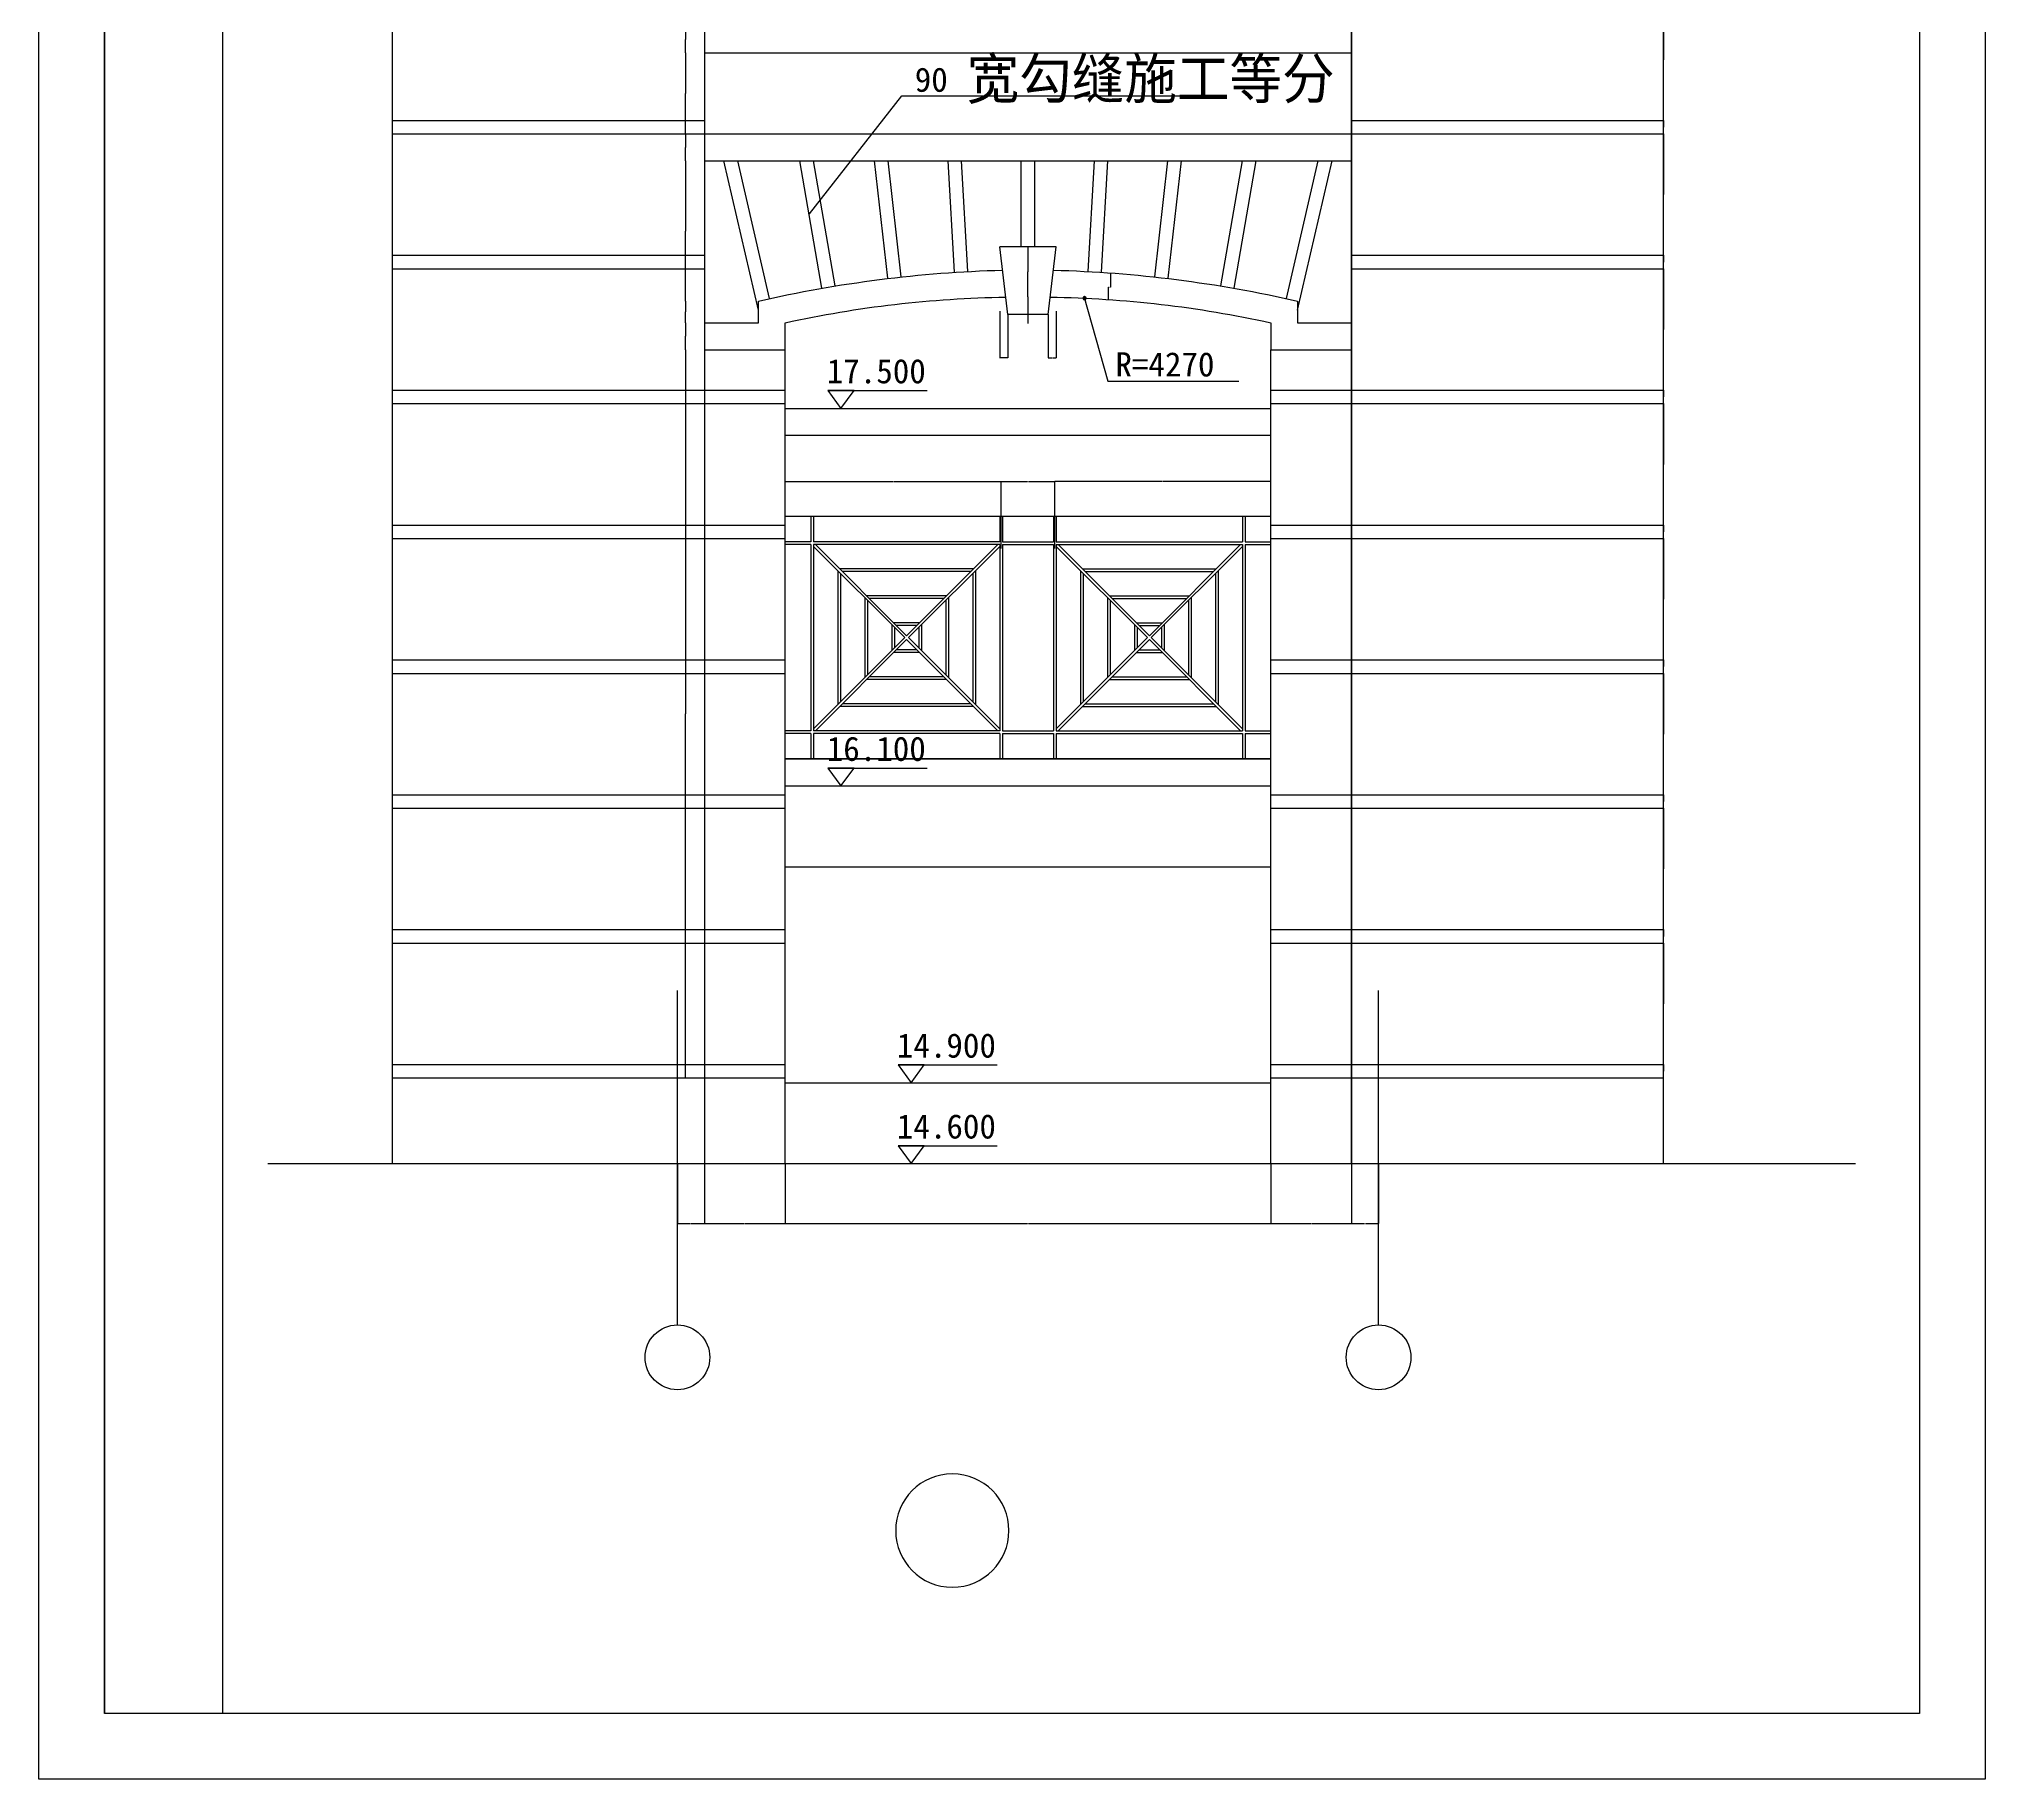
# Model space of a CAD drawing. Header units: metres. Extents: x -2 to 48064, y 0 to 84902.
# Drawn here: x 40847 to 48064, y 65474 to 71925 of the extents above; entities that cross this region are included whole.
import ezdxf

# ---------------------------------------------------------------- set-up
doc = ezdxf.new("R2010")
doc.units = ezdxf.units.M
for name, color, linetype in [('BHATCH', 15, 'Continuous'), ('DIM', 3, 'Continuous'), ('PUB_TEXT', 7, 'Continuous'), ('TK', 143, 'Continuous'), ('WALL', 2, 'Continuous')]:
    doc.layers.add(name, color=color, linetype=linetype)
doc.dimstyles.get("Standard").update_dxf_attribs({"dimtxt": 2.5, "dimasz": 2.5, "dimexe": 1.25, "dimexo": 0.625, "dimtad": 1, "dimcen": 2.5, "dimazin": 3, "dimtfac": 1, "dimtmove": 0, "dimatfit": 3})

# ---------------------------------------------------------------- blocks, each defined once
blk = doc.blocks.new('_INDEX1')
blk.add_lwpolyline([(-0.5, 0, 1), (0.5, 0, 1)], format="xyb", close=True)
blk = doc.blocks.new('*D110')
for p, q in [((43244.73, 71972.77), (43244.73, 71922.77)), ((43244.48, 71922.77), (43244.23, 71922.77)), ((43244.73, 71872.77), (43244.73, 71922.77)), ((43244.73, 71922.77), (43244.73, 71922.77)), ((43244.98, 71922.77), (43245.23, 71922.77))]:
    blk.add_line(p, q)
at = {"layer": 'Defpoints'}
for p in [(43244.73, 71972.77), (43244.73, 71922.77), (43244.73, 71872.77)]:
    blk.add_point(p, dxfattribs=at)
at = {"layer": 'DIM', "insert": (43244.73, 71923.895), "char_height": 1, "attachment_point": 5}
blk.add_mtext('0', dxfattribs=at)
blk = doc.blocks.new('*D111')
for p, q in [((43244.73, 71872.77), (43244.73, 71722.77)), ((43244.48, 71722.77), (43244.23, 71722.77)), ((43244.73, 71572.77), (43244.73, 71722.77)), ((43244.73, 71722.77), (43244.73, 71722.77)), ((43244.98, 71722.77), (43245.23, 71722.77))]:
    blk.add_line(p, q)
at = {"layer": 'Defpoints'}
for p in [(43244.73, 71872.77), (43244.73, 71722.77), (43244.73, 71572.77)]:
    blk.add_point(p, dxfattribs=at)
at = {"layer": 'DIM', "insert": (43244.73, 71723.895), "char_height": 1, "attachment_point": 5}
blk.add_mtext('0', dxfattribs=at)
blk = doc.blocks.new('*D112')
for p, q in [((43244.48, 71522.77), (43244.23, 71522.77)), ((43244.73, 71572.77), (43244.73, 71522.77)), ((43244.73, 71472.77), (43244.73, 71522.77)), ((43244.73, 71522.77), (43244.73, 71522.77)), ((43244.98, 71522.77), (43245.23, 71522.77))]:
    blk.add_line(p, q)
at = {"layer": 'Defpoints'}
for p in [(43244.73, 71572.77), (43244.73, 71522.77), (43244.73, 71472.77)]:
    blk.add_point(p, dxfattribs=at)
at = {"layer": 'DIM', "insert": (43244.73, 71523.895), "char_height": 1, "attachment_point": 5}
blk.add_mtext('0', dxfattribs=at)
blk = doc.blocks.new('*D120')
for p, q in [((46872.03, 71572.77), (46872.03, 71347.77)), ((46871.78, 71347.77), (46871.53, 71347.77)), ((46872.03, 71122.77), (46872.03, 71347.77)), ((46872.03, 71347.77), (46872.03, 71347.77)), ((46872.28, 71347.77), (46872.53, 71347.77))]:
    blk.add_line(p, q)
at = {"layer": 'Defpoints'}
for p in [(46872.03, 71572.77), (46872.03, 71347.77), (46872.03, 71122.77)]:
    blk.add_point(p, dxfattribs=at)
at = {"layer": 'DIM', "insert": (46872.03, 71348.895), "char_height": 1, "attachment_point": 5}
blk.add_mtext('0', dxfattribs=at)
blk = doc.blocks.new('*D121')
for p, q in [((46871.78, 71097.77), (46871.53, 71097.77)), ((46872.03, 71122.77), (46872.03, 71097.77)), ((46872.03, 71072.77), (46872.03, 71097.77)), ((46872.03, 71097.77), (46872.03, 71097.77)), ((46872.28, 71097.77), (46872.53, 71097.77))]:
    blk.add_line(p, q)
at = {"layer": 'Defpoints'}
for p in [(46872.03, 71122.77), (46872.03, 71097.77), (46872.03, 71072.77)]:
    blk.add_point(p, dxfattribs=at)
at = {"layer": 'DIM', "insert": (46872.03, 71098.895), "char_height": 1, "attachment_point": 5}
blk.add_mtext('0', dxfattribs=at)
blk = doc.blocks.new('*D122')
for p, q in [((46871.78, 71597.77), (46871.53, 71597.77)), ((46872.03, 71622.77), (46872.03, 71597.77)), ((46872.03, 71572.77), (46872.03, 71597.77)), ((46872.03, 71597.77), (46872.03, 71597.77)), ((46872.28, 71597.77), (46872.53, 71597.77))]:
    blk.add_line(p, q)
at = {"layer": 'Defpoints'}
for p in [(46872.03, 71622.77), (46872.03, 71597.77), (46872.03, 71572.77)]:
    blk.add_point(p, dxfattribs=at)
at = {"layer": 'DIM', "insert": (46872.03, 71598.895), "char_height": 1, "attachment_point": 5}
blk.add_mtext('0', dxfattribs=at)
blk = doc.blocks.new('*D123')
for p, q in [((46872.03, 72072.77), (46872.03, 71847.77)), ((46871.78, 71847.77), (46871.53, 71847.77)), ((46872.03, 71622.77), (46872.03, 71847.77)), ((46872.03, 71847.77), (46872.03, 71847.77)), ((46872.28, 71847.77), (46872.53, 71847.77))]:
    blk.add_line(p, q)
at = {"layer": 'Defpoints'}
for p in [(46872.03, 72072.77), (46872.03, 71847.77), (46872.03, 71622.77)]:
    blk.add_point(p, dxfattribs=at)
at = {"layer": 'DIM', "insert": (46872.03, 71848.895), "char_height": 1, "attachment_point": 5}
blk.add_mtext('0', dxfattribs=at)
blk = doc.blocks.new('*D124')
for p, q in [((46872.03, 70572.77), (46872.03, 70347.77)), ((46871.78, 70347.77), (46871.53, 70347.77)), ((46872.03, 70122.77), (46872.03, 70347.77)), ((46872.03, 70347.77), (46872.03, 70347.77)), ((46872.28, 70347.77), (46872.53, 70347.77))]:
    blk.add_line(p, q)
at = {"layer": 'Defpoints'}
for p in [(46872.03, 70572.77), (46872.03, 70347.77), (46872.03, 70122.77)]:
    blk.add_point(p, dxfattribs=at)
at = {"layer": 'DIM', "insert": (46872.03, 70348.895), "char_height": 1, "attachment_point": 5}
blk.add_mtext('0', dxfattribs=at)
blk = doc.blocks.new('*D125')
for p, q in [((46871.78, 70097.77), (46871.53, 70097.77)), ((46872.03, 70122.77), (46872.03, 70097.77)), ((46872.03, 70072.77), (46872.03, 70097.77)), ((46872.03, 70097.77), (46872.03, 70097.77)), ((46872.28, 70097.77), (46872.53, 70097.77))]:
    blk.add_line(p, q)
at = {"layer": 'Defpoints'}
for p in [(46872.03, 70122.77), (46872.03, 70097.77), (46872.03, 70072.77)]:
    blk.add_point(p, dxfattribs=at)
at = {"layer": 'DIM', "insert": (46872.03, 70098.895), "char_height": 1, "attachment_point": 5}
blk.add_mtext('0', dxfattribs=at)
blk = doc.blocks.new('*D126')
for p, q in [((46872.03, 70072.77), (46872.03, 69847.77)), ((46871.78, 69847.77), (46871.53, 69847.77)), ((46872.03, 69622.77), (46872.03, 69847.77)), ((46872.03, 69847.77), (46872.03, 69847.77)), ((46872.28, 69847.77), (46872.53, 69847.77))]:
    blk.add_line(p, q)
at = {"layer": 'Defpoints'}
for p in [(46872.03, 70072.77), (46872.03, 69847.77), (46872.03, 69622.77)]:
    blk.add_point(p, dxfattribs=at)
at = {"layer": 'DIM', "insert": (46872.03, 69848.895), "char_height": 1, "attachment_point": 5}
blk.add_mtext('0', dxfattribs=at)
blk = doc.blocks.new('*D127')
for p, q in [((46871.78, 69597.77), (46871.53, 69597.77)), ((46872.03, 69622.77), (46872.03, 69597.77)), ((46872.03, 69572.77), (46872.03, 69597.77)), ((46872.03, 69597.77), (46872.03, 69597.77)), ((46872.28, 69597.77), (46872.53, 69597.77))]:
    blk.add_line(p, q)
at = {"layer": 'Defpoints'}
for p in [(46872.03, 69622.77), (46872.03, 69597.77), (46872.03, 69572.77)]:
    blk.add_point(p, dxfattribs=at)
at = {"layer": 'DIM', "insert": (46872.03, 69598.895), "char_height": 1, "attachment_point": 5}
blk.add_mtext('0', dxfattribs=at)
blk = doc.blocks.new('*D128')
for p, q in [((46871.78, 69097.77), (46871.53, 69097.77)), ((46872.03, 69122.77), (46872.03, 69097.77)), ((46872.03, 69072.77), (46872.03, 69097.77)), ((46872.03, 69097.77), (46872.03, 69097.77)), ((46872.28, 69097.77), (46872.53, 69097.77))]:
    blk.add_line(p, q)
at = {"layer": 'Defpoints'}
for p in [(46872.03, 69122.77), (46872.03, 69097.77), (46872.03, 69072.77)]:
    blk.add_point(p, dxfattribs=at)
at = {"layer": 'DIM', "insert": (46872.03, 69098.895), "char_height": 1, "attachment_point": 5}
blk.add_mtext('0', dxfattribs=at)
blk = doc.blocks.new('*D129')
for p, q in [((46872.03, 69572.77), (46872.03, 69347.77)), ((46871.78, 69347.77), (46871.53, 69347.77)), ((46872.03, 69122.77), (46872.03, 69347.77)), ((46872.03, 69347.77), (46872.03, 69347.77)), ((46872.28, 69347.77), (46872.53, 69347.77))]:
    blk.add_line(p, q)
at = {"layer": 'Defpoints'}
for p in [(46872.03, 69572.77), (46872.03, 69347.77), (46872.03, 69122.77)]:
    blk.add_point(p, dxfattribs=at)
at = {"layer": 'DIM', "insert": (46872.03, 69348.895), "char_height": 1, "attachment_point": 5}
blk.add_mtext('0', dxfattribs=at)
blk = doc.blocks.new('*D130')
for p, q in [((46871.78, 70597.77), (46871.53, 70597.77)), ((46872.03, 70622.77), (46872.03, 70597.77)), ((46872.03, 70572.77), (46872.03, 70597.77)), ((46872.03, 70597.77), (46872.03, 70597.77)), ((46872.28, 70597.77), (46872.53, 70597.77))]:
    blk.add_line(p, q)
at = {"layer": 'Defpoints'}
for p in [(46872.03, 70622.77), (46872.03, 70597.77), (46872.03, 70572.77)]:
    blk.add_point(p, dxfattribs=at)
at = {"layer": 'DIM', "insert": (46872.03, 70598.895), "char_height": 1, "attachment_point": 5}
blk.add_mtext('0', dxfattribs=at)
blk = doc.blocks.new('*D131')
for p, q in [((46872.03, 71072.77), (46872.03, 70847.77)), ((46871.78, 70847.77), (46871.53, 70847.77)), ((46872.03, 70622.77), (46872.03, 70847.77)), ((46872.03, 70847.77), (46872.03, 70847.77)), ((46872.28, 70847.77), (46872.53, 70847.77))]:
    blk.add_line(p, q)
at = {"layer": 'Defpoints'}
for p in [(46872.03, 71072.77), (46872.03, 70847.77), (46872.03, 70622.77)]:
    blk.add_point(p, dxfattribs=at)
at = {"layer": 'DIM', "insert": (46872.03, 70848.895), "char_height": 1, "attachment_point": 5}
blk.add_mtext('0', dxfattribs=at)
blk = doc.blocks.new('*D132')
for p, q in [((43244.73, 71472.77), (43244.73, 71212.77)), ((43244.48, 71212.77), (43244.23, 71212.77)), ((43244.73, 70952.77), (43244.73, 71212.77)), ((43244.73, 71212.77), (43244.73, 71212.77)), ((43244.98, 71212.77), (43245.23, 71212.77))]:
    blk.add_line(p, q)
at = {"layer": 'Defpoints'}
for p in [(43244.73, 71472.77), (43244.73, 71212.77), (43244.73, 70952.77)]:
    blk.add_point(p, dxfattribs=at)
at = {"layer": 'DIM', "insert": (43244.73, 71213.895), "char_height": 1, "attachment_point": 5}
blk.add_mtext('0', dxfattribs=at)
blk = doc.blocks.new('*D133')
for p, q in [((43244.73, 70952.77), (43244.73, 70912.77)), ((43244.48, 70912.77), (43244.23, 70912.77)), ((43244.73, 70872.77), (43244.73, 70912.77)), ((43244.73, 70912.77), (43244.73, 70912.77)), ((43244.98, 70912.77), (43245.23, 70912.77))]:
    blk.add_line(p, q)
at = {"layer": 'Defpoints'}
for p in [(43244.73, 70952.77), (43244.73, 70912.77), (43244.73, 70872.77)]:
    blk.add_point(p, dxfattribs=at)
at = {"layer": 'DIM', "insert": (43244.73, 70913.895), "char_height": 1, "attachment_point": 5}
blk.add_mtext('0', dxfattribs=at)
blk = doc.blocks.new('*D134')
for p, q in [((43244.73, 70872.77), (43244.73, 70822.77)), ((43244.48, 70822.77), (43244.23, 70822.77)), ((43244.73, 70772.77), (43244.73, 70822.77)), ((43244.73, 70822.77), (43244.73, 70822.77)), ((43244.98, 70822.77), (43245.23, 70822.77))]:
    blk.add_line(p, q)
at = {"layer": 'Defpoints'}
for p in [(43244.73, 70872.77), (43244.73, 70822.77), (43244.73, 70772.77)]:
    blk.add_point(p, dxfattribs=at)
at = {"layer": 'DIM', "insert": (43244.73, 70823.895), "char_height": 1, "attachment_point": 5}
blk.add_mtext('0', dxfattribs=at)
blk = doc.blocks.new('*D135')
for p, q in [((43244.73, 70772.77), (43244.73, 69422.77)), ((43244.48, 69422.77), (43244.23, 69422.77)), ((43244.73, 68072.77), (43244.73, 69422.77)), ((43244.73, 69422.77), (43244.73, 69422.77)), ((43244.98, 69422.77), (43245.23, 69422.77))]:
    blk.add_line(p, q)
at = {"layer": 'Defpoints'}
for p in [(43244.73, 70772.77), (43244.73, 69422.77), (43244.73, 68072.77)]:
    blk.add_point(p, dxfattribs=at)
at = {"layer": 'DIM', "insert": (43244.73, 69423.895), "char_height": 1, "attachment_point": 5}
blk.add_mtext('0', dxfattribs=at)
blk = doc.blocks.new('*D136')
for p, q in [((46872.03, 69072.77), (46872.03, 68847.77)), ((46871.78, 68847.77), (46871.53, 68847.77)), ((46872.03, 68622.77), (46872.03, 68847.77)), ((46872.03, 68847.77), (46872.03, 68847.77)), ((46872.28, 68847.77), (46872.53, 68847.77))]:
    blk.add_line(p, q)
at = {"layer": 'Defpoints'}
for p in [(46872.03, 69072.77), (46872.03, 68847.77), (46872.03, 68622.77)]:
    blk.add_point(p, dxfattribs=at)
at = {"layer": 'DIM', "insert": (46872.03, 68848.895), "char_height": 1, "attachment_point": 5}
blk.add_mtext('0', dxfattribs=at)
blk = doc.blocks.new('*D137')
for p, q in [((46871.78, 68597.77), (46871.53, 68597.77)), ((46872.03, 68622.77), (46872.03, 68597.77)), ((46872.03, 68572.77), (46872.03, 68597.77)), ((46872.03, 68597.77), (46872.03, 68597.77)), ((46872.28, 68597.77), (46872.53, 68597.77))]:
    blk.add_line(p, q)
at = {"layer": 'Defpoints'}
for p in [(46872.03, 68622.77), (46872.03, 68597.77), (46872.03, 68572.77)]:
    blk.add_point(p, dxfattribs=at)
at = {"layer": 'DIM', "insert": (46872.03, 68598.895), "char_height": 1, "attachment_point": 5}
blk.add_mtext('0', dxfattribs=at)
blk = doc.blocks.new('*D138')
for p, q in [((46871.78, 68097.77), (46871.53, 68097.77)), ((46872.03, 68122.77), (46872.03, 68097.77)), ((46872.03, 68072.77), (46872.03, 68097.77)), ((46872.03, 68097.77), (46872.03, 68097.77)), ((46872.28, 68097.77), (46872.53, 68097.77))]:
    blk.add_line(p, q)
at = {"layer": 'Defpoints'}
for p in [(46872.03, 68122.77), (46872.03, 68097.77), (46872.03, 68072.77)]:
    blk.add_point(p, dxfattribs=at)
at = {"layer": 'DIM', "insert": (46872.03, 68098.895), "char_height": 1, "attachment_point": 5}
blk.add_mtext('0', dxfattribs=at)
blk = doc.blocks.new('*D139')
for p, q in [((46872.03, 68572.77), (46872.03, 68347.77)), ((46871.78, 68347.77), (46871.53, 68347.77)), ((46872.03, 68122.77), (46872.03, 68347.77)), ((46872.03, 68347.77), (46872.03, 68347.77)), ((46872.28, 68347.77), (46872.53, 68347.77))]:
    blk.add_line(p, q)
at = {"layer": 'Defpoints'}
for p in [(46872.03, 68572.77), (46872.03, 68347.77), (46872.03, 68122.77)]:
    blk.add_point(p, dxfattribs=at)
at = {"layer": 'DIM', "insert": (46872.03, 68348.895), "char_height": 1, "attachment_point": 5}
blk.add_mtext('0', dxfattribs=at)
blk = doc.blocks.new('*D145')
for p, q in [((44515.06, 70968.69), (44515.06, 70870.1)), ((44515.06, 70903.69), (44515.06, 70870.1)), ((44514.81, 70870.1), (44514.56, 70870.1)), ((44515.06, 70870.1), (44515.06, 70870.1)), ((44515.31, 70870.1), (44515.56, 70870.1))]:
    blk.add_line(p, q)
at = {"layer": 'Defpoints'}
for p in [(44515.06, 70968.69), (44515.06, 70903.69), (44515.06, 70870.1)]:
    blk.add_point(p, dxfattribs=at)
at = {"layer": 'DIM', "insert": (44515.06, 70871.225), "char_height": 1, "attachment_point": 5}
blk.add_mtext('0', dxfattribs=at)
blk = doc.blocks.new('*D146')
for p, q in [((44515.06, 71153.69), (44515.06, 71061.19)), ((44514.81, 71061.19), (44514.56, 71061.19)), ((44515.06, 70968.69), (44515.06, 71061.19)), ((44515.06, 71061.19), (44515.06, 71061.19)), ((44515.31, 71061.19), (44515.56, 71061.19))]:
    blk.add_line(p, q)
at = {"layer": 'Defpoints'}
for p in [(44515.06, 71153.69), (44515.06, 71061.19), (44515.06, 70968.69)]:
    blk.add_point(p, dxfattribs=at)
at = {"layer": 'DIM', "insert": (44515.06, 71062.315), "char_height": 1, "attachment_point": 5}
blk.add_mtext('0', dxfattribs=at)
blk = doc.blocks.new('*D147')
for p, q in [((44590.06, 70903.69), (44590.06, 70742.13)), ((44620.06, 70915.04), (44620.06, 70742.13)), ((44590.31, 70742.13), (44604.06, 70742.13)), ((44606.06, 70742.13), (44619.81, 70742.13))]:
    blk.add_line(p, q)
at = {"layer": 'Defpoints'}
for p in [(44590.06, 70903.69), (44620.06, 70915.04), (44590.06, 70742.13)]:
    blk.add_point(p, dxfattribs=at)
at = {"layer": 'DIM', "insert": (44605.06, 70742.13), "char_height": 1, "attachment_point": 5}
blk.add_mtext('30', dxfattribs=at)
blk = doc.blocks.new('*D148')
for p, q in [((44410.06, 70915.04), (44410.06, 70742.13)), ((44440.06, 70903.69), (44440.06, 70742.13)), ((44424.06, 70742.13), (44409.81, 70742.13)), ((44440.31, 70742.13), (44426.06, 70742.13))]:
    blk.add_line(p, q)
at = {"layer": 'Defpoints'}
for p in [(44410.06, 70915.04), (44440.06, 70903.69), (44440.06, 70742.13)]:
    blk.add_point(p, dxfattribs=at)
at = {"layer": 'DIM', "insert": (44425.06, 70742.13), "char_height": 1, "attachment_point": 5}
blk.add_mtext('30', dxfattribs=at)
blk = doc.blocks.new('*D149')
for p, q in [((43615.06, 70036.08), (43615.06, 70284.03)), ((43615.31, 70284.03), (44013.56, 70284.03)), ((44016.56, 70284.03), (44414.81, 70284.03)), ((44415.06, 70036.08), (44415.06, 70284.03))]:
    blk.add_line(p, q)
at = {"layer": 'Defpoints'}
for p in [(43615.06, 70284.03), (43615.06, 70036.08), (44415.06, 70036.08)]:
    blk.add_point(p, dxfattribs=at)
at = {"layer": 'DIM', "insert": (44015.06, 70284.03), "char_height": 1, "attachment_point": 5}
blk.add_mtext('800', dxfattribs=at)
blk = doc.blocks.new('*D150')
for p, q in [((45013.56, 70284.03), (44614.81, 70284.03)), ((44615.06, 70036.08), (44615.06, 70284.03)), ((45415.31, 70284.03), (45016.56, 70284.03)), ((45415.06, 70036.08), (45415.06, 70284.03))]:
    blk.add_line(p, q)
at = {"layer": 'Defpoints'}
for p in [(45415.06, 70284.03), (44615.06, 70036.08), (45415.06, 70036.08)]:
    blk.add_point(p, dxfattribs=at)
at = {"layer": 'DIM', "insert": (45015.06, 70284.03), "char_height": 1, "attachment_point": 5}
blk.add_mtext('800', dxfattribs=at)
blk = doc.blocks.new('*D151')
for p, q in [((44415.06, 70036.08), (44415.06, 70284.03)), ((44415.31, 70284.03), (44513.56, 70284.03)), ((44516.56, 70284.03), (44614.81, 70284.03)), ((44615.06, 70036.08), (44615.06, 70284.03))]:
    blk.add_line(p, q)
at = {"layer": 'Defpoints'}
for p in [(44415.06, 70284.03), (44415.06, 70036.08), (44615.06, 70036.08)]:
    blk.add_point(p, dxfattribs=at)
at = {"layer": 'DIM', "insert": (44515.06, 70284.03), "char_height": 1, "attachment_point": 5}
blk.add_mtext('200', dxfattribs=at)
blk = doc.blocks.new('*D152')
for p, q in [((43215.06, 67755.38), (43215.06, 67533.12)), ((43315.06, 67755.38), (43315.06, 67533.12)), ((43215.31, 67533.12), (43263.56, 67533.12)), ((43266.56, 67533.12), (43314.81, 67533.12))]:
    blk.add_line(p, q)
at = {"layer": 'Defpoints'}
for p in [(43215.06, 67755.38), (43315.06, 67755.38), (43215.06, 67533.12)]:
    blk.add_point(p, dxfattribs=at)
at = {"layer": 'DIM', "insert": (43265.06, 67533.12), "char_height": 1, "attachment_point": 5}
blk.add_mtext('100', dxfattribs=at)
blk = doc.blocks.new('*D153')
for p, q in [((43315.06, 67755.38), (43315.06, 67533.12)), ((43615.06, 67755.38), (43615.06, 67533.12)), ((43315.31, 67533.12), (43463.56, 67533.12)), ((43466.56, 67533.12), (43614.81, 67533.12))]:
    blk.add_line(p, q)
at = {"layer": 'Defpoints'}
for p in [(43315.06, 67755.38), (43615.06, 67755.38), (43315.06, 67533.12)]:
    blk.add_point(p, dxfattribs=at)
at = {"layer": 'DIM', "insert": (43465.06, 67533.12), "char_height": 1, "attachment_point": 5}
blk.add_mtext('300', dxfattribs=at)
blk = doc.blocks.new('*D154')
for p, q in [((43615.06, 67755.38), (43615.06, 67533.12)), ((45415.06, 67755.38), (45415.06, 67533.12)), ((43615.31, 67533.12), (44513.06, 67533.12)), ((44517.06, 67533.12), (45414.81, 67533.12))]:
    blk.add_line(p, q)
at = {"layer": 'Defpoints'}
for p in [(43615.06, 67755.38), (45415.06, 67755.38), (43615.06, 67533.12)]:
    blk.add_point(p, dxfattribs=at)
at = {"layer": 'DIM', "insert": (44515.06, 67533.12), "char_height": 1, "attachment_point": 5}
blk.add_mtext('1800', dxfattribs=at)
blk = doc.blocks.new('*D155')
for p, q in [((45415.06, 67755.38), (45415.06, 67533.12)), ((45715.06, 67755.38), (45715.06, 67533.12)), ((45415.31, 67533.12), (45563.56, 67533.12)), ((45566.56, 67533.12), (45714.81, 67533.12))]:
    blk.add_line(p, q)
at = {"layer": 'Defpoints'}
for p in [(45415.06, 67755.38), (45715.06, 67755.38), (45415.06, 67533.12)]:
    blk.add_point(p, dxfattribs=at)
at = {"layer": 'DIM', "insert": (45565.06, 67533.12), "char_height": 1, "attachment_point": 5}
blk.add_mtext('300', dxfattribs=at)
blk = doc.blocks.new('*D156')
for p, q in [((45715.06, 67755.38), (45715.06, 67533.12)), ((45815.06, 67755.38), (45815.06, 67533.12)), ((45715.31, 67533.12), (45763.56, 67533.12)), ((45766.56, 67533.12), (45814.81, 67533.12))]:
    blk.add_line(p, q)
at = {"layer": 'Defpoints'}
for p in [(45715.06, 67755.38), (45815.06, 67755.38), (45715.06, 67533.12)]:
    blk.add_point(p, dxfattribs=at)
at = {"layer": 'DIM', "insert": (45765.06, 67533.12), "char_height": 1, "attachment_point": 5}
blk.add_mtext('100', dxfattribs=at)
blk = doc.blocks.new('*D157')
for p, q in [((44820.53, 71058), (44820.53, 71004.78)), ((44813.54, 70958.25), (44813.54, 71004.78)), ((44813.79, 71004.78), (44815.035, 71004.78)), ((44819.035, 71004.78), (44820.28, 71004.78))]:
    blk.add_line(p, q)
at = {"layer": 'Defpoints'}
for p in [(44820.53, 71058), (44813.54, 71004.78), (44813.54, 70958.25)]:
    blk.add_point(p, dxfattribs=at)
at = {"layer": 'DIM', "insert": (44817.035, 71004.78), "char_height": 1, "attachment_point": 5}
blk.add_mtext('6,99', dxfattribs=at)

msp = doc.modelspace()

# ---------------------------------------------------------------- linework, layer by layer
at = {"layer": 'BHATCH'}
for p, q in [((43315.06, 71872.77), (45715.06, 71872.77)), ((42158.1, 71622.77), (43315.06, 71622.77)), ((45715.06, 71622.77), (46872.03, 71622.77)), ((42158.1, 71572.77), (43315.06, 71572.77)), ((43315.06, 71572.77), (45715.06, 71572.77)), ((45715.06, 71572.77), (46872.03, 71572.77)), ((43315.06, 71472.77), (45715.06, 71472.77)), ((43515.06, 70919.03), (43387.22, 71472.77)), ((43556.4, 70962.24), (43438.54, 71472.77)), ((43750.38, 71001.27), (43669.36, 71472.77)), ((43799.66, 71009.74), (43720.09, 71472.77)), ((43995.53, 71037.7), (43945.96, 71472.77)), ((44045.21, 71043.36), (43996.29, 71472.77)), ((44242.36, 71060.18), (44218.93, 71472.77)), ((44292.28, 71063.01), (44269.01, 71472.77)), ((44490.06, 71153.69), (44490.06, 71472.77)), ((44540.06, 71153.69), (44540.06, 71472.77)), ((44737.85, 71063.01), (44761.11, 71472.77)), ((44787.77, 71060.18), (44811.19, 71472.77)), ((44984.91, 71043.36), (45033.84, 71472.77)), ((45034.59, 71037.7), (45084.16, 71472.77)), ((45230.47, 71009.74), (45310.03, 71472.77)), ((45279.75, 71001.27), (45360.76, 71472.77)), ((45473.72, 70962.24), (45591.59, 71472.77)), ((45515.06, 70919.03), (45642.9, 71472.77)), ((42158.1, 71122.77), (43315.06, 71122.77)), ((44620.06, 71153.69), (44410.06, 71153.69)), ((44440.06, 70903.69), (44410.06, 71153.69)), ((44590.06, 70903.69), (44620.06, 71153.69)), ((45715.06, 71122.77), (46872.03, 71122.77)), ((42158.1, 71072.77), (43315.06, 71072.77)), ((45715.06, 71072.77), (46872.03, 71072.77)), ((44590.06, 70903.69), (44440.06, 70903.69)), ((43615.06, 67755.38), (43615.06, 70772.77)), ((45415.06, 67755.38), (45415.06, 70772.77)), ((42158.1, 70622.77), (43615.06, 70622.77)), ((45415.06, 70622.77), (46872.03, 70622.77)), ((42158.1, 70572.77), (43615.06, 70572.77)), ((43615.06, 70555.38), (45415.06, 70555.38)), ((45415.06, 70572.77), (46872.03, 70572.77)), ((43615.06, 70455.38), (45415.06, 70455.38)), ((43615.06, 70155.38), (45415.06, 70155.38)), ((43615.06, 70155.38), (45415.06, 70155.38)), ((43710.06, 70155.38), (43710.06, 70060.38)), ((43720.06, 70155.38), (43720.06, 70060.38)), ((44410.06, 70155.38), (44410.06, 70060.38)), ((44420.06, 70155.38), (44420.06, 70060.38)), ((44610.06, 70155.38), (44610.06, 70060.38)), ((44620.06, 70155.38), (44620.06, 70060.38)), ((45310.06, 70155.38), (45310.06, 70060.38)), ((45320.06, 70155.38), (45320.06, 70060.38)), ((42158.1, 70122.77), (43615.06, 70122.77)), ((45415.06, 70122.77), (46872.03, 70122.77)), ((42158.1, 70072.77), (43615.06, 70072.77)), ((43710.06, 70060.38), (43615.06, 70060.38)), ((43710.06, 70050.38), (43615.06, 70050.38)), ((43710.06, 70050.38), (43710.06, 69360.38)), ((44410.06, 70060.38), (43720.06, 70060.38)), ((44410.06, 70050.38), (43720.06, 70050.38)), ((43720.06, 70050.38), (43720.06, 69360.38)), ((43720.06, 70043.31), (44057.99, 69705.38)), ((43727.13, 70050.38), (44065.06, 69712.46)), ((44065.06, 69712.46), (44402.99, 70050.38)), ((44072.13, 69705.38), (44410.06, 70043.31)), ((44410.06, 70050.38), (44410.06, 69360.38)), ((44420.06, 70060.38), (44610.06, 70060.38)), ((44420.06, 70050.38), (44610.06, 70050.38)), ((44420.06, 70050.38), (44420.06, 69360.38)), ((44610.06, 70050.38), (44610.06, 69360.38)), ((44620.06, 70060.38), (45310.06, 70060.38)), ((44620.06, 70050.38), (45310.06, 70050.38)), ((44620.06, 70050.38), (44620.06, 69360.38)), ((44957.99, 69705.38), (44620.06, 70043.31)), ((44965.06, 69712.46), (44627.13, 70050.38)), ((45302.99, 70050.38), (44965.06, 69712.46)), ((45310.06, 70043.31), (44972.13, 69705.38)), ((45310.06, 70050.38), (45310.06, 69360.38)), ((45320.06, 70060.38), (45415.06, 70060.38)), ((45320.06, 70050.38), (45415.06, 70050.38)), ((45320.06, 70050.38), (45320.06, 69360.38)), ((45415.06, 70072.77), (46872.03, 70072.77)), ((43810.06, 69953.31), (43810.06, 69457.46)), ((44312.99, 69960.38), (43817.13, 69960.38)), ((43820.06, 69943.31), (43820.06, 69467.46)), ((44302.99, 69950.38), (43827.13, 69950.38)), ((44310.06, 69943.31), (44310.06, 69467.46)), ((44320.06, 69953.31), (44320.06, 69457.46)), ((44710.06, 69953.31), (44710.06, 69457.46)), ((44717.13, 69960.38), (45212.99, 69960.38)), ((44720.06, 69943.31), (44720.06, 69467.46)), ((44727.13, 69950.38), (45202.99, 69950.38)), ((45210.06, 69943.31), (45210.06, 69467.46)), ((45220.06, 69953.31), (45220.06, 69457.46)), ((43910.06, 69853.31), (43910.06, 69557.46)), ((44212.99, 69860.38), (43917.13, 69860.38)), ((43920.06, 69843.31), (43920.06, 69567.46)), ((44202.99, 69850.38), (43927.13, 69850.38)), ((44210.06, 69843.31), (44210.06, 69567.46)), ((44220.06, 69853.31), (44220.06, 69557.46)), ((44810.06, 69853.31), (44810.06, 69557.46)), ((44817.13, 69860.38), (45112.99, 69860.38)), ((44820.06, 69843.31), (44820.06, 69567.46)), ((44827.13, 69850.38), (45102.99, 69850.38)), ((45110.06, 69843.31), (45110.06, 69567.46)), ((45120.06, 69853.31), (45120.06, 69557.46)), ((44010.06, 69753.31), (44010.06, 69657.46)), ((44112.99, 69760.38), (44017.13, 69760.38)), ((44020.06, 69743.31), (44020.06, 69667.46)), ((44102.99, 69750.38), (44027.13, 69750.38)), ((44110.06, 69743.31), (44110.06, 69667.46)), ((44120.06, 69753.31), (44120.06, 69657.46)), ((44910.06, 69753.31), (44910.06, 69657.46)), ((44917.13, 69760.38), (45012.99, 69760.38)), ((44920.06, 69743.31), (44920.06, 69667.46)), ((44927.13, 69750.38), (45002.99, 69750.38)), ((45010.06, 69743.31), (45010.06, 69667.46)), ((45020.06, 69753.31), (45020.06, 69657.46)), ((43720.06, 69367.46), (44057.99, 69705.38)), ((43727.13, 69360.38), (44065.06, 69698.31)), ((44112.99, 69650.38), (44017.13, 69650.38)), ((44102.99, 69660.38), (44027.13, 69660.38)), ((44065.06, 69698.31), (44402.99, 69360.38)), ((44072.13, 69705.38), (44410.06, 69367.46)), ((44957.99, 69705.38), (44620.06, 69367.46)), ((44965.06, 69698.31), (44627.13, 69360.38)), ((44917.13, 69650.38), (45012.99, 69650.38)), ((44927.13, 69660.38), (45002.99, 69660.38)), ((45302.99, 69360.38), (44965.06, 69698.31)), ((45310.06, 69367.46), (44972.13, 69705.38)), ((42158.1, 69622.77), (43615.06, 69622.77)), ((45415.06, 69622.77), (46872.03, 69622.77)), ((42158.1, 69572.77), (43615.06, 69572.77)), ((44212.99, 69550.38), (43917.13, 69550.38)), ((44202.99, 69560.38), (43927.13, 69560.38)), ((44817.13, 69550.38), (45112.99, 69550.38)), ((44827.13, 69560.38), (45102.99, 69560.38)), ((45415.06, 69572.77), (46872.03, 69572.77)), ((44312.99, 69450.38), (43817.13, 69450.38)), ((44302.99, 69460.38), (43827.13, 69460.38)), ((44717.13, 69450.38), (45212.99, 69450.38)), ((44727.13, 69460.38), (45202.99, 69460.38)), ((43710.06, 69360.38), (43615.06, 69360.38)), ((44410.06, 69360.38), (43720.06, 69360.38)), ((44420.06, 69360.38), (44610.06, 69360.38)), ((44620.06, 69360.38), (45310.06, 69360.38)), ((45320.06, 69360.38), (45415.06, 69360.38)), ((43710.06, 69350.38), (43615.06, 69350.38)), ((43710.06, 69350.38), (43710.06, 69255.38)), ((44410.06, 69350.38), (43720.06, 69350.38)), ((43720.06, 69350.38), (43720.06, 69255.38)), ((44410.06, 69350.38), (44410.06, 69255.38)), ((44420.06, 69350.38), (44420.06, 69255.38)), ((44420.06, 69350.38), (44610.06, 69350.38)), ((44610.06, 69350.38), (44610.06, 69255.38)), ((44620.06, 69350.38), (45310.06, 69350.38)), ((44620.06, 69350.38), (44620.06, 69255.38)), ((45310.06, 69350.38), (45310.06, 69255.38)), ((45320.06, 69350.38), (45415.06, 69350.38)), ((45320.06, 69350.38), (45320.06, 69255.38)), ((45415.06, 69255.38), (43615.06, 69255.38)), ((43615.06, 69255.38), (45415.06, 69255.38)), ((43615.06, 69155.38), (45415.06, 69155.38)), ((42158.1, 69122.77), (43615.06, 69122.77)), ((42158.1, 69072.77), (43615.06, 69072.77)), ((45415.06, 69122.77), (46872.03, 69122.77)), ((45415.06, 69072.77), (46872.03, 69072.77)), ((43615.06, 68855.38), (45415.06, 68855.38)), ((42158.1, 68622.77), (43615.06, 68622.77)), ((42158.1, 68572.77), (43615.06, 68572.77)), ((45415.06, 68622.77), (46872.03, 68622.77)), ((45415.06, 68572.77), (46872.03, 68572.77)), ((42158.1, 68122.77), (43615.06, 68122.77)), ((42158.1, 68072.77), (43615.06, 68072.77)), ((45415.06, 68122.77), (46872.03, 68122.77)), ((45415.06, 68072.77), (46872.03, 68072.77)), ((43615.06, 68055.38), (45415.06, 68055.38))]:
    msp.add_line(p, q, dxfattribs=at)
for points in [[(43315.06, 70872.77), (43515.06, 70872.77), (43515.06, 70952.74, -0.05), (44420.39, 71067.67)], [(44609.74, 71067.67, -0.05), (45515.06, 70952.74), (45515.06, 70872.77), (45715.06, 70872.77)], [(43315.06, 70772.77), (43615.06, 70772.77), (43615.06, 70872.77, -0.05), (44432.36, 70967.89)], [(44597.77, 70967.89, -0.05), (45415.06, 70872.77), (45415.06, 70772.77), (45715.06, 70772.77)]]:
    msp.add_lwpolyline(points, format="xyb", dxfattribs=at)
at = {"layer": 'DIM'}
for p, q in [((43704.96, 71277), (44047.05, 71713.41)), ((44047.05, 71713.41), (45230.93, 71713.41)), ((44722.7, 70971.85), (44810.84, 70656.46)), ((44810.84, 70656.46), (45297.04, 70656.46)), ((43773.11, 70621.29), (44140.63, 70621.29)), ((43773.11, 69221.29), (44140.63, 69221.29)), ((44033.07, 68121.29), (44400.6, 68121.29)), ((44033.07, 67821.29), (44400.6, 67821.29)), ((41696.16, 67755.38), (47583.52, 67755.38))]:
    msp.add_line(p, q, dxfattribs=at)
msp.add_lwpolyline([(44718.78, 70963.53, 1), (44731.28, 70963.53, 1)], format="xyb", close=True, dxfattribs=at)
for points in [[(43870, 70621.29), (43773.11, 70621.29), (43821.56, 70555.38)], [(43870, 69221.29), (43773.11, 69221.29), (43821.56, 69155.38)], [(44129.97, 68121.29), (44033.07, 68121.29), (44081.52, 68055.38)], [(44129.97, 67821.29), (44033.07, 67821.29), (44081.52, 67755.38)]]:
    msp.add_lwpolyline(points, close=True, dxfattribs=at)
for centre in [(43215.06, 67037.15), (45815.06, 67037.15)]:
    msp.add_circle(centre, 120, dxfattribs=at)
at = {"layer": 'TK'}
for p, q in [((41090.2, 75072.07), (41090.2, 65716.57)), ((41527.6, 75072.07), (41527.6, 65716.57))]:
    msp.add_line(p, q, dxfattribs=at)
for points in [[(40847.2, 75679.57), (48064.3, 75679.57), (48064.3, 65473.57), (40847.2, 65473.57)], [(41090.2, 75072.07), (47821.3, 75072.07), (47821.3, 65716.57), (41090.2, 65716.57)]]:
    msp.add_lwpolyline(points, close=True, dxfattribs=at)
for points in [[(47821.3, 75072.07), (47821.3, 65716.57), (41090.2, 65716.57), (41090.2, 75072.07), (47821.3, 75072.07)], [(41527.6, 75072.07), (41527.6, 65716.57)]]:
    msp.add_lwpolyline(points, dxfattribs=at)
at = {"layer": 'WALL'}
for p, q in [((42158.1, 67755.38), (42158.1, 74071.61)), ((46872.03, 67755.38), (46872.03, 74071.61)), ((45715.06, 67755.38), (45715.06, 73072.77)), ((43215.06, 67157.15), (43215.06, 68397.57)), ((45815.06, 67157.15), (45815.06, 68397.57))]:
    msp.add_line(p, q, dxfattribs=at)
for points in [[(43315.06, 74071.61), (43315.06, 73372.77), (43495.06, 73372.77), (43495.06, 73322.77), (43445.06, 73322.77), (43445.06, 73172.77), (43425.06, 73172.77, 0.29), (43375.06, 73072.77), (43315.06, 73072.77), (43315.06, 67755.38)], [(45715.06, 74071.61), (45715.06, 73372.77), (45535.06, 73372.77), (45535.06, 73322.77), (45585.06, 73322.77), (45585.06, 73172.77), (45605.06, 73172.77, -0.29), (45655.06, 73072.77), (45715.06, 73072.77), (45715.06, 67755.38)]]:
    msp.add_lwpolyline(points, format="xyb", dxfattribs=at)

# ---------------------------------------------------------------- block references
at = {"layer": 'PUB_TEXT', "xscale": 420, "yscale": 420, "zscale": 420}
msp.add_blockref('_INDEX1', (44234.41, 66394.75), dxfattribs=at)

# ---------------------------------------------------------------- texts
at = {"layer": 'DIM'}
for s, height, p in [('90', 90, (44095.2, 71728.97)), ('宽勾缝施工等分', 150, (44287.25, 71703.12)), ('17.500', 90, (43768.81, 70648.22)), ('R=4270', 90, (44839.28, 70673.51)), ('16.100', 90, (43768.81, 69248.22)), ('14.900', 90, (44028.78, 68148.22)), ('14.600', 90, (44028.78, 67848.22))]:
    msp.add_text(s, height=height, dxfattribs=at).set_placement(p)

# ---------------------------------------------------------------- dimensions: what is measured, and where the dimension line sits
for base, p1, p2, picture, middle in [((46872.03, 71847.77), (46872.03, 72072.77), (46872.03, 71622.77), '*D123', (46872.03, 71848.895)), ((43244.73, 71922.77), (43244.73, 71972.77), (43244.73, 71872.77), '*D110', (43244.73, 71923.895)), ((43244.73, 71722.77), (43244.73, 71872.77), (43244.73, 71572.77), '*D111', (43244.73, 71723.895)), ((46872.03, 71597.77), (46872.03, 71622.77), (46872.03, 71572.77), '*D122', (46872.03, 71598.895)), ((43244.73, 71522.77), (43244.73, 71572.77), (43244.73, 71472.77), '*D112', (43244.73, 71523.895)), ((46872.03, 71347.77), (46872.03, 71572.77), (46872.03, 71122.77), '*D120', (46872.03, 71348.895)), ((43244.73, 71212.77), (43244.73, 71472.77), (43244.73, 70952.77), '*D132', (43244.73, 71213.895)), ((44515.06, 71061.19), (44515.06, 70968.69), (44515.06, 71153.69), '*D146', (44515.06, 71062.315)), ((46872.03, 71097.77), (46872.03, 71122.77), (46872.03, 71072.77), '*D121', (46872.03, 71098.895)), ((44813.54, 71004.78), (44813.54, 70958.25), (44820.53, 71058), '*D157', (44817.035, 71004.78)), ((46872.03, 70847.77), (46872.03, 71072.77), (46872.03, 70622.77), '*D131', (46872.03, 70848.895)), ((43244.73, 70912.77), (43244.73, 70952.77), (43244.73, 70872.77), '*D133', (43244.73, 70913.895)), ((44515.06, 70870.1), (44515.06, 70903.69), (44515.06, 70968.69), '*D145', (44515.06, 70871.225)), ((43244.73, 70822.77), (43244.73, 70872.77), (43244.73, 70772.77), '*D134', (43244.73, 70823.895)), ((44440.06, 70742.13), (44440.06, 70903.69), (44410.06, 70915.04), '*D148', (44425.06, 70742.13)), ((44590.06, 70742.13), (44590.06, 70903.69), (44620.06, 70915.04), '*D147', (44605.06, 70742.13)), ((43244.73, 69422.77), (43244.73, 70772.77), (43244.73, 68072.77), '*D135', (43244.73, 69423.895)), ((46872.03, 70597.77), (46872.03, 70622.77), (46872.03, 70572.77), '*D130', (46872.03, 70598.895)), ((46872.03, 70347.77), (46872.03, 70572.77), (46872.03, 70122.77), '*D124', (46872.03, 70348.895)), ((43615.06, 70284.03), (43615.06, 70036.08), (44415.06, 70036.08), '*D149', (44015.06, 70284.03)), ((44415.06, 70284.03), (44415.06, 70036.08), (44615.06, 70036.08), '*D151', (44515.06, 70284.03)), ((45415.06, 70284.03), (45415.06, 70036.08), (44615.06, 70036.08), '*D150', (45015.06, 70284.03)), ((46872.03, 70097.77), (46872.03, 70122.77), (46872.03, 70072.77), '*D125', (46872.03, 70098.895)), ((46872.03, 69847.77), (46872.03, 70072.77), (46872.03, 69622.77), '*D126', (46872.03, 69848.895)), ((46872.03, 69597.77), (46872.03, 69622.77), (46872.03, 69572.77), '*D127', (46872.03, 69598.895)), ((46872.03, 69347.77), (46872.03, 69572.77), (46872.03, 69122.77), '*D129', (46872.03, 69348.895)), ((46872.03, 69097.77), (46872.03, 69122.77), (46872.03, 69072.77), '*D128', (46872.03, 69098.895)), ((46872.03, 68847.77), (46872.03, 69072.77), (46872.03, 68622.77), '*D136', (46872.03, 68848.895)), ((46872.03, 68597.77), (46872.03, 68622.77), (46872.03, 68572.77), '*D137', (46872.03, 68598.895)), ((46872.03, 68347.77), (46872.03, 68572.77), (46872.03, 68122.77), '*D139', (46872.03, 68348.895)), ((46872.03, 68097.77), (46872.03, 68122.77), (46872.03, 68072.77), '*D138', (46872.03, 68098.895)), ((43215.06, 67533.12), (43215.06, 67755.38), (43315.06, 67755.38), '*D152', (43265.06, 67533.12)), ((43315.06, 67533.12), (43315.06, 67755.38), (43615.06, 67755.38), '*D153', (43465.06, 67533.12)), ((43615.06, 67533.12), (43615.06, 67755.38), (45415.06, 67755.38), '*D154', (44515.06, 67533.12)), ((45415.06, 67533.12), (45415.06, 67755.38), (45715.06, 67755.38), '*D155', (45565.06, 67533.12)), ((45715.06, 67533.12), (45715.06, 67755.38), (45815.06, 67755.38), '*D156', (45765.06, 67533.12))]:
    dim = msp.add_linear_dim(base=base, p1=p1, p2=p2, dimstyle='Standard', dxfattribs=at)
    dim.commit()
    dim.dimension.update_dxf_attribs({"geometry": picture, "text_midpoint": middle})

doc.saveas('drawing.dxf')
